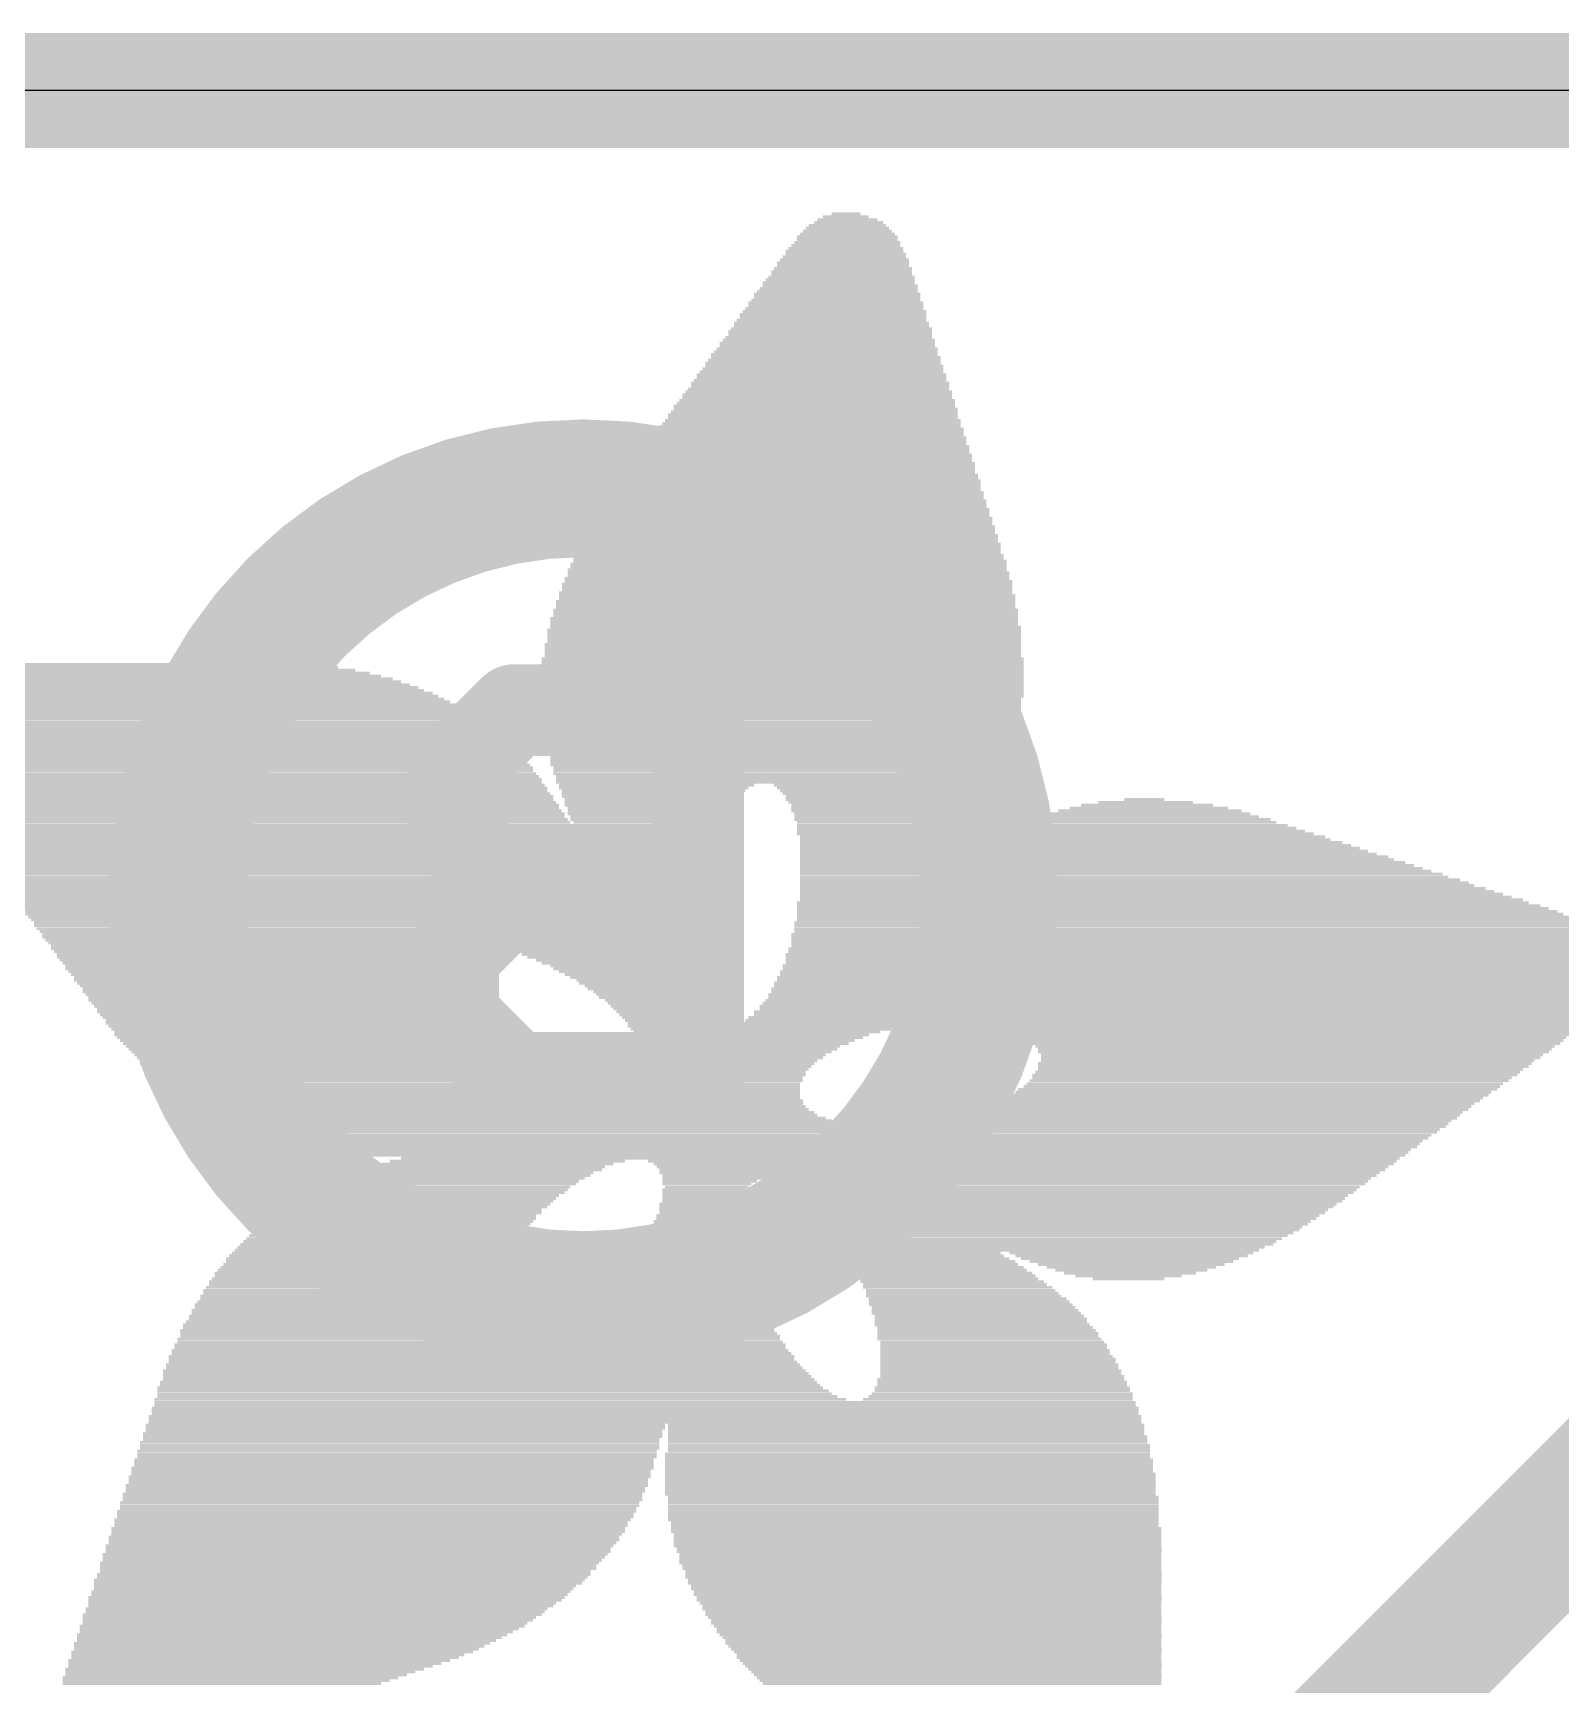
# Model space of a CAD drawing. Extents: x -3.8 to 34.1, y -4.8 to 24.4.
# Drawn here: x 4.878 to 8.26, y 14.253 to 17.907 of the extents above; entities that cross this region are included whole.
import ezdxf

# ---------------------------------------------------------------- set-up
doc = ezdxf.new("R2010")
doc.units = 0
for name, color, linetype in [('1', 12, 'CONTINUOUS'), ('16', 5, 'CONTINUOUS'), ('20', 53, 'CONTINUOUS'), ('21', 40, 'CONTINUOUS'), ('22', 6, 'CONTINUOUS')]:
    doc.layers.add(name, color=color, linetype=linetype)

# ---------------------------------------------------------------- blocks, each defined once
blk = doc.blocks.new('RECT')
blk.add_solid([(-0.5, -0.5), (0.5, -0.5), (-0.5, 0.5), (0.5, 0.5)])

msp = doc.modelspace()

# ---------------------------------------------------------------- linework, layer by layer
at = {"layer": '1'}
for points, const_width in [([(0, 17.78), (25.4, 17.78)], 0.254), ([(7.178, 13.528), (8.636, 14.986)], 0.3048)]:
    msp.add_lwpolyline(points, dxfattribs=dict(at, const_width=const_width))
at = {"layer": '16', "const_width": 0.254}
msp.add_lwpolyline([(0, 17.78), (25.4, 17.78)], dxfattribs=at)
at = {"layer": '20'}
msp.add_line((22.86, 17.78), (2.54, 17.78), dxfattribs=at)
at = {"layer": '22'}
for points, const_width in [([(6.096, 15.104, 1), (6.096, 16.9, 1), (6.096, 15.104)], 0.3048), ([(5.9433, 16.4599, 1), (5.9433, 16.3583)], 0.1016), ([(5.9792, 16.3732, 1), (5.9073, 16.445)], 0.1016), ([(6.4008, 16.4091, 1), (6.2992, 16.4091)], 0.1016), ([(6.35, 16.3583, 1), (6.35, 16.4599)], 0.1016), ([(5.8585, 16.2735, 1), (5.7569, 16.2735)], 0.1016), ([(5.7718, 16.3094, 1), (5.8436, 16.2376)], 0.1016), ([(5.8436, 16.1738, 1), (5.7718, 16.102)], 0.1016), ([(5.7569, 16.1379, 1), (5.8585, 16.1379)], 0.1016), ([(5.9433, 16.0531, 1), (5.9433, 15.9515)], 0.1016), ([(5.9792, 15.9664, 1), (5.9073, 16.0383)], 0.1016), ([(5.9073, 15.9664, 1), (5.9792, 16.0383)], 0.1016), ([(6.35, 15.9515, 1), (6.35, 16.0531)], 0.1016), ([(5.8585, 15.8668, 1), (5.7569, 15.8668)], 0.1016), ([(5.7718, 15.9027, 1), (5.8436, 15.8308)], 0.1016), ([(5.8436, 15.7671, 1), (5.7718, 15.6953)], 0.1016), ([(5.7569, 15.7312, 1), (5.8585, 15.7312)], 0.1016), ([(5.9433, 15.6464, 1), (5.9433, 15.5448)], 0.1016), ([(5.9073, 15.5597, 1), (5.9792, 15.6315)], 0.1016), ([(6.35, 15.5448, 1), (6.35, 15.6464)], 0.1016), ([(6.2992, 15.5956, 1), (6.4008, 15.5956)], 0.1016)]:
    msp.add_lwpolyline(points, format="xyb", dxfattribs=dict(at, const_width=const_width))
at = {"layer": '22', "const_width": 0.2032}
for points in [[(5.9433, 16.4091), (5.8077, 16.2735)], [(6.35, 16.4091), (5.9433, 16.4091)], [(6.35, 15.5956), (6.35, 16.4091)], [(5.8077, 16.2735), (5.8077, 16.1379)], [(5.8077, 16.1379), (5.9433, 16.0023)], [(5.9433, 16.0023), (5.8077, 15.8668)], [(6.35, 16.0023), (5.9433, 16.0023)], [(5.8077, 15.8668), (5.8077, 15.7312)], [(5.8077, 15.7312), (5.9433, 15.5956)], [(5.9433, 15.5956), (6.35, 15.5956)]]:
    msp.add_lwpolyline(points, dxfattribs=at)

# ---------------------------------------------------------------- block references
at = {"layer": '21'}
for p, xscale, yscale in [((6.6771, 17.5069), 0.0635, 0.0063), ((6.6802, 17.4688), 0.1968, 0.0063), ((6.6802, 17.4752), 0.1842, 0.0064), ((6.6802, 17.4816), 0.1714, 0.0063), ((6.6834, 17.4879), 0.1524, 0.0064), ((6.6802, 17.4943), 0.1334, 0.0063), ((6.677, 17.5006), 0.1016, 0.0064), ((6.677, 17.4307), 0.254, 0.0063), ((6.6771, 17.4371), 0.2413, 0.0064), ((6.6802, 17.4435), 0.235, 0.0063), ((6.6802, 17.4562), 0.2222, 0.0063), ((6.6802, 17.4498), 0.2222, 0.0064), ((6.6802, 17.4625), 0.2096, 0.0064), ((6.6707, 17.399), 0.2921, 0.0064), ((6.6707, 17.3926), 0.2921, 0.0063), ((6.6739, 17.4054), 0.2857, 0.0063), ((6.6739, 17.4117), 0.2731, 0.0064), ((6.6739, 17.4244), 0.2603, 0.0064), ((6.6771, 17.4181), 0.2667, 0.0063), ((6.6643, 17.3609), 0.3302, 0.0064), ((6.6675, 17.3673), 0.3238, 0.0063), ((6.6675, 17.38), 0.3112, 0.0063), ((6.6675, 17.3736), 0.3112, 0.0064), ((6.6707, 17.3863), 0.3048, 0.0064), ((6.658, 17.3292), 0.3683, 0.0063), ((6.658, 17.3228), 0.3683, 0.0064), ((6.658, 17.3355), 0.3556, 0.0064), ((6.6612, 17.3419), 0.3493, 0.0063), ((6.6644, 17.3482), 0.3429, 0.0064), ((6.6612, 17.3545), 0.3365, 0.0063), ((6.6485, 17.2847), 0.4127, 0.0064), ((6.6516, 17.2911), 0.4064, 0.0063), ((6.6517, 17.2974), 0.3937, 0.0064), ((6.6548, 17.3101), 0.3874, 0.0064), ((6.6548, 17.3038), 0.3874, 0.0063), ((6.6548, 17.3164), 0.3746, 0.0063), ((6.6421, 17.2466), 0.4508, 0.0064), ((6.6452, 17.253), 0.4445, 0.0063), ((6.6453, 17.2657), 0.4318, 0.0063), ((6.6453, 17.2593), 0.4318, 0.0064), ((6.6452, 17.272), 0.4191, 0.0064), ((6.6485, 17.2783), 0.4127, 0.0063), ((6.6358, 17.2212), 0.4763, 0.0064), ((6.6358, 17.2149), 0.4763, 0.0063), ((6.639, 17.2276), 0.4699, 0.0063), ((6.6389, 17.2339), 0.4572, 0.0064), ((6.6421, 17.2402), 0.4508, 0.0063), ((6.6263, 17.1768), 0.5207, 0.0063), ((6.6294, 17.1831), 0.5144, 0.0064), ((6.6294, 17.1958), 0.5016, 0.0064), ((6.6326, 17.1895), 0.508, 0.0063), ((6.6326, 17.2021), 0.4953, 0.0063), ((6.6358, 17.2085), 0.4889, 0.0064), ((6.6199, 17.1387), 0.5588, 0.0063), ((6.6231, 17.1514), 0.5525, 0.0063), ((6.6231, 17.145), 0.5525, 0.0064), ((6.6231, 17.1577), 0.5397, 0.0064), ((6.6262, 17.164), 0.5334, 0.0063), ((6.6294, 17.1704), 0.527, 0.0064), ((6.6136, 17.1069), 0.5969, 0.0064), ((6.6136, 17.1006), 0.5969, 0.0063), ((6.6167, 17.1133), 0.5906, 0.0063), ((6.6167, 17.1196), 0.5778, 0.0064), ((6.6199, 17.1323), 0.5715, 0.0064), ((6.6199, 17.1259), 0.5715, 0.0063), ((6.6072, 17.0688), 0.635, 0.0064), ((6.6072, 17.0815), 0.6223, 0.0064), ((6.6104, 17.0752), 0.6287, 0.0063), ((6.6104, 17.0878), 0.6159, 0.0063), ((6.6135, 17.0942), 0.6096, 0.0064), ((6.5977, 17.0371), 0.6667, 0.0063), ((6.6009, 17.0307), 0.6731, 0.0064), ((6.6008, 17.0434), 0.6604, 0.0064), ((6.604, 17.0497), 0.654, 0.0063), ((6.604, 17.0625), 0.6414, 0.0063), ((6.604, 17.0561), 0.6414, 0.0064), ((6.5913, 16.999), 0.7048, 0.0063), ((6.5945, 16.9926), 0.7112, 0.0064), ((6.5945, 17.0053), 0.6985, 0.0064), ((6.5945, 17.018), 0.6858, 0.0064), ((6.5977, 17.0116), 0.6921, 0.0063), ((6.5977, 17.0244), 0.6795, 0.0063), ((6.585, 16.9545), 0.7557, 0.0064), ((6.585, 16.9609), 0.7429, 0.0063), ((6.5881, 16.9735), 0.7366, 0.0063), ((6.5881, 16.9672), 0.7366, 0.0064), ((6.5882, 16.9799), 0.7239, 0.0064), ((6.5913, 16.9863), 0.7176, 0.0063), ((6.5786, 16.9291), 0.781, 0.0064), ((6.5786, 16.9228), 0.781, 0.0063), ((6.5786, 16.9354), 0.7684, 0.0063), ((6.5818, 16.9482), 0.762, 0.0063), ((6.5818, 16.9418), 0.762, 0.0064), ((6.5691, 16.8847), 0.8255, 0.0063), ((6.5723, 16.891), 0.8191, 0.0064), ((6.5723, 16.9037), 0.8065, 0.0064), ((6.5723, 16.8973), 0.8065, 0.0063), ((6.5755, 16.9101), 0.8001, 0.0063), ((6.5786, 16.9164), 0.7938, 0.0064), ((6.5627, 16.8466), 0.8636, 0.0063), ((6.5659, 16.8529), 0.8572, 0.0064), ((6.5628, 16.8592), 0.8509, 0.0063), ((6.5659, 16.8656), 0.8446, 0.0064), ((6.5659, 16.8783), 0.8318, 0.0064), ((6.5691, 16.872), 0.8382, 0.0063), ((6.5564, 16.8085), 0.9017, 0.0063), ((6.5596, 16.8148), 0.8953, 0.0064), ((6.5596, 16.8275), 0.8827, 0.0064), ((6.5596, 16.8211), 0.8827, 0.0063), ((6.5628, 16.8339), 0.8763, 0.0063), ((6.5627, 16.8402), 0.8636, 0.0064), ((6.5532, 16.783), 0.9208, 0.0063), ((6.5564, 16.7767), 0.9271, 0.0064), ((6.5564, 16.7958), 0.9144, 0.0063), ((6.5564, 16.7894), 0.9144, 0.0064), ((6.5564, 16.8021), 0.9017, 0.0064), ((6.5501, 16.7449), 0.9525, 0.0063), ((6.5532, 16.7386), 0.9588, 0.0064), ((6.55, 16.7577), 0.9398, 0.0063), ((6.5532, 16.7513), 0.9462, 0.0064), ((6.5532, 16.7704), 0.9334, 0.0063), ((6.5532, 16.764), 0.9334, 0.0064), ((6.5469, 16.7005), 0.9843, 0.0064), ((6.5469, 16.7196), 0.9715, 0.0063), ((6.5501, 16.7132), 0.9779, 0.0064), ((6.5501, 16.7068), 0.9779, 0.0063), ((6.55, 16.7323), 0.9652, 0.0063), ((6.55, 16.7259), 0.9652, 0.0064), ((6.5469, 16.6624), 1.0097, 0.0064), ((6.5437, 16.6687), 1.0033, 0.0063), ((6.5469, 16.6878), 0.9969, 0.0064), ((6.5469, 16.6815), 0.9969, 0.0063), ((6.5469, 16.6751), 0.9969, 0.0064), ((6.55, 16.6942), 0.9906, 0.0063), ((6.5437, 16.6306), 1.0287, 0.0063), ((6.5437, 16.6243), 1.0287, 0.0064), ((6.5437, 16.6497), 1.016, 0.0064), ((6.5437, 16.6434), 1.016, 0.0063), ((6.5437, 16.637), 1.016, 0.0064), ((6.5469, 16.6561), 1.0097, 0.0063), ((6.5405, 16.6116), 1.035, 0.0064), ((6.5405, 16.6053), 1.035, 0.0063), ((6.5405, 16.5989), 1.035, 0.0064), ((6.5437, 16.5925), 1.0414, 0.0063), ((6.5437, 16.618), 1.0287, 0.0063), ((6.5373, 16.5544), 1.0541, 0.0063), ((6.5405, 16.5862), 1.0478, 0.0064), ((6.5405, 16.5799), 1.0478, 0.0063), ((6.5405, 16.5735), 1.0478, 0.0064), ((6.5405, 16.5672), 1.0478, 0.0063), ((6.5405, 16.5608), 1.0478, 0.0064), ((6.5373, 16.5227), 1.0668, 0.0064), ((6.5373, 16.5163), 1.0668, 0.0063), ((6.5373, 16.5481), 1.0541, 0.0064), ((6.5373, 16.5418), 1.0541, 0.0063), ((6.5373, 16.5354), 1.0541, 0.0064), ((6.5373, 16.5291), 1.0541, 0.0063), ((5.153, 16.4782), 1.0414, 0.0063), ((5.1435, 16.4846), 1.0096, 0.0064), ((5.1372, 16.491), 0.9715, 0.0063), ((5.1277, 16.4973), 0.9271, 0.0064), ((5.115, 16.5037), 0.8763, 0.0063), ((5.0991, 16.51), 0.7937, 0.0064), ((6.5373, 16.51), 1.0668, 0.0064), ((6.5373, 16.5037), 1.0668, 0.0063), ((6.5373, 16.4973), 1.0668, 0.0064), ((6.5373, 16.491), 1.0668, 0.0063), ((6.5373, 16.4846), 1.0668, 0.0064), ((6.5373, 16.4782), 1.0668, 0.0063), ((5.1879, 16.4465), 1.1493, 0.0064), ((5.1785, 16.4529), 1.1303, 0.0063), ((5.1753, 16.4592), 1.1113, 0.0064), ((5.1594, 16.4719), 1.0668, 0.0064), ((5.1689, 16.4656), 1.0858, 0.0063), ((6.5373, 16.4719), 1.0668, 0.0064), ((6.5373, 16.4656), 1.0668, 0.0063), ((6.5373, 16.4592), 1.0668, 0.0064), ((6.5373, 16.4529), 1.0668, 0.0063), ((6.5373, 16.4465), 1.0668, 0.0064), ((5.2165, 16.4084), 1.2446, 0.0064), ((5.2102, 16.4148), 1.2319, 0.0063), ((5.1943, 16.4338), 1.1874, 0.0064), ((5.2007, 16.4275), 1.2001, 0.0063), ((5.207, 16.4211), 1.2128, 0.0064), ((5.1911, 16.4401), 1.1684, 0.0063), ((6.5373, 16.4401), 1.0668, 0.0063), ((6.5342, 16.4338), 1.0605, 0.0064), ((6.5342, 16.4275), 1.0605, 0.0063), ((6.5342, 16.4211), 1.0605, 0.0064), ((6.5342, 16.4148), 1.0605, 0.0063), ((6.5342, 16.4084), 1.0605, 0.0064), ((5.226, 16.3894), 1.2763, 0.0063), ((5.2324, 16.383), 1.289, 0.0064), ((5.2356, 16.3767), 1.2954, 0.0063), ((5.2388, 16.3703), 1.3017, 0.0064), ((5.226, 16.3957), 1.2637, 0.0064), ((5.2197, 16.402), 1.251, 0.0063), ((6.531, 16.3703), 1.0541, 0.0064), ((6.5342, 16.402), 1.0605, 0.0063), ((6.5342, 16.3957), 1.0605, 0.0064), ((6.5342, 16.3894), 1.0605, 0.0063), ((6.5342, 16.383), 1.0605, 0.0064), ((6.5342, 16.3767), 1.0605, 0.0063), ((5.2451, 16.3639), 1.3144, 0.0063), ((5.2515, 16.3576), 1.3145, 0.0064), ((5.2546, 16.3513), 1.3208, 0.0063), ((5.2578, 16.3449), 1.3272, 0.0064), ((5.261, 16.3386), 1.3335, 0.0063), ((5.2674, 16.3322), 1.3335, 0.0064), ((6.5342, 16.3639), 1.0477, 0.0063), ((6.5342, 16.3576), 1.0477, 0.0064), ((6.5342, 16.3513), 1.0477, 0.0063), ((6.5342, 16.3449), 1.0477, 0.0064), ((6.531, 16.3386), 1.0414, 0.0063), ((6.5342, 16.3322), 1.0351, 0.0064), ((5.2705, 16.3258), 1.3398, 0.0063), ((5.28, 16.3132), 1.3462, 0.0063), ((5.2769, 16.3195), 1.3399, 0.0064), ((5.2864, 16.3068), 1.3462, 0.0064), ((5.2896, 16.3005), 1.3525, 0.0063), ((6.531, 16.3132), 1.0287, 0.0063), ((6.5342, 16.3258), 1.0351, 0.0063), ((6.5342, 16.3195), 1.0351, 0.0064), ((6.5342, 16.3068), 1.0223, 0.0064), ((6.5342, 16.3005), 1.0223, 0.0063), ((5.2959, 16.2941), 1.3526, 0.0064), ((5.2991, 16.2877), 1.3589, 0.0063), ((5.3055, 16.2814), 1.3589, 0.0064), ((5.3086, 16.2751), 1.3526, 0.0063), ((5.315, 16.2687), 1.3525, 0.0064), ((5.3182, 16.2624), 1.3589, 0.0063), ((6.531, 16.2877), 1.016, 0.0063), ((6.5342, 16.2941), 1.0223, 0.0064), ((6.5342, 16.2814), 1.0097, 0.0064), ((6.5342, 16.2751), 1.0097, 0.0063), ((6.531, 16.2687), 1.0033, 0.0064), ((6.5342, 16.2624), 0.9969, 0.0063), ((5.3245, 16.256), 1.3589, 0.0064), ((5.3308, 16.2433), 1.3589, 0.0064), ((5.3277, 16.2496), 1.3525, 0.0063), ((5.3372, 16.237), 1.3589, 0.0063), ((5.3403, 16.2306), 1.3525, 0.0064), ((5.3467, 16.2243), 1.3526, 0.0063), ((6.531, 16.2496), 0.9906, 0.0063), ((6.5342, 16.256), 0.9969, 0.0064), ((6.2515, 16.237), 0.4191, 0.0063), ((6.2579, 16.2433), 0.4318, 0.0064), ((6.2516, 16.2306), 0.4064, 0.0064), ((6.2484, 16.2243), 0.4, 0.0063), ((6.7723, 16.2433), 0.508, 0.0064), ((6.7723, 16.237), 0.4953, 0.0063), ((6.7755, 16.2306), 0.4889, 0.0064), ((6.7786, 16.2243), 0.4826, 0.0063), ((5.3498, 16.2179), 1.3589, 0.0064), ((5.3531, 16.2115), 1.3525, 0.0063), ((5.3594, 16.2052), 1.3526, 0.0064), ((5.3626, 16.1989), 1.3589, 0.0063), ((5.3658, 16.1925), 1.3525, 0.0064), ((5.3721, 16.1862), 1.3526, 0.0063), ((6.2453, 16.2179), 0.3937, 0.0064), ((6.242, 16.2052), 0.3747, 0.0064), ((6.2452, 16.2115), 0.381, 0.0063), ((6.2389, 16.1989), 0.3683, 0.0063), ((6.242, 16.1925), 0.3619, 0.0064), ((6.2389, 16.1862), 0.3556, 0.0063), ((6.7787, 16.2179), 0.4699, 0.0064), ((6.7787, 16.2115), 0.4699, 0.0063), ((6.7786, 16.2052), 0.4572, 0.0064), ((6.7818, 16.1989), 0.4508, 0.0063), ((6.7787, 16.1925), 0.4445, 0.0064), ((6.7787, 16.1862), 0.4445, 0.0063), ((7.3501, 16.1862), 0.4064, 0.0063), ((7.347, 16.1925), 0.3493, 0.0064), ((7.3438, 16.1989), 0.2921, 0.0063), ((7.3406, 16.2052), 0.2096, 0.0064), ((7.3375, 16.2115), 0.0889, 0.0063), ((5.3784, 16.1798), 1.3525, 0.0064), ((5.3784, 16.1735), 1.3525, 0.0063), ((5.3848, 16.1671), 1.3526, 0.0064), ((5.3912, 16.1608), 1.3525, 0.0063), ((5.5594, 16.1544), 1.6764, 0.0064), ((6.2357, 16.1798), 0.3492, 0.0064), ((6.2357, 16.1671), 0.3366, 0.0064), ((6.2389, 16.1735), 0.3429, 0.0063), ((6.2389, 16.1608), 0.3302, 0.0063), ((6.7786, 16.1798), 0.4318, 0.0064), ((6.7786, 16.1735), 0.4318, 0.0063), ((6.7755, 16.1671), 0.4255, 0.0064), ((6.7755, 16.1608), 0.4127, 0.0063), ((6.7755, 16.1544), 0.4127, 0.0064), ((7.3597, 16.1544), 0.5905, 0.0064), ((7.3565, 16.1608), 0.5461, 0.0063), ((7.3565, 16.1671), 0.5207, 0.0064), ((7.3533, 16.1735), 0.4762, 0.0063), ((7.3502, 16.1798), 0.4445, 0.0064), ((5.5594, 16.1481), 1.6764, 0.0063), ((5.5595, 16.1417), 1.6637, 0.0064), ((5.5626, 16.1354), 1.6574, 0.0063), ((5.5626, 16.129), 1.6446, 0.0064), ((5.5626, 16.1227), 1.6446, 0.0063), ((5.5658, 16.1163), 1.6383, 0.0064), ((6.7723, 16.1481), 0.4064, 0.0063), ((6.7691, 16.1417), 0.4, 0.0064), ((6.7691, 16.1354), 0.4, 0.0063), ((6.7691, 16.129), 0.3874, 0.0064), ((6.7659, 16.1227), 0.381, 0.0063), ((6.7628, 16.1163), 0.3747, 0.0064), ((7.3883, 16.1163), 0.7747, 0.0064), ((7.3819, 16.1227), 0.7366, 0.0063), ((7.3787, 16.129), 0.7176, 0.0064), ((7.3723, 16.1354), 0.6795, 0.0063), ((7.3692, 16.1417), 0.6477, 0.0064), ((7.366, 16.1481), 0.616, 0.0063), ((5.5658, 16.11), 1.6256, 0.0063), ((5.5658, 16.1036), 1.6256, 0.0064), ((5.5658, 16.0973), 1.6129, 0.0063), ((5.569, 16.0909), 1.6065, 0.0064), ((5.5721, 16.0846), 1.6002, 0.0063), ((5.5721, 16.0782), 1.6002, 0.0064), ((6.7595, 16.1036), 0.3683, 0.0064), ((6.7564, 16.0973), 0.362, 0.0063), ((6.7532, 16.0909), 0.3556, 0.0064), ((6.7532, 16.0846), 0.3556, 0.0063), ((6.75, 16.0782), 0.3493, 0.0064), ((6.7628, 16.11), 0.3747, 0.0063), ((7.42, 16.0782), 0.9398, 0.0064), ((7.4168, 16.0846), 0.9208, 0.0063), ((7.4104, 16.0909), 0.8827, 0.0064), ((7.4041, 16.0973), 0.8572, 0.0063), ((7.3978, 16.1036), 0.8319, 0.0064), ((7.3946, 16.11), 0.8001, 0.0063), ((5.5722, 16.0719), 1.5875, 0.0063), ((5.5753, 16.0655), 1.5812, 0.0064), ((5.5785, 16.0592), 1.5748, 0.0063), ((5.5753, 16.0528), 1.5684, 0.0064), ((5.5785, 16.0465), 1.5621, 0.0063), ((5.5817, 16.0401), 1.5557, 0.0064), ((6.7437, 16.0655), 0.3366, 0.0064), ((6.7405, 16.0592), 0.3302, 0.0063), ((6.7405, 16.0528), 0.3302, 0.0064), ((6.7469, 16.0719), 0.3429, 0.0063), ((6.7374, 16.0465), 0.3239, 0.0063), ((6.7342, 16.0401), 0.3175, 0.0064), ((7.4581, 16.0401), 1.1049, 0.0064), ((7.4549, 16.0465), 1.0858, 0.0063), ((7.4454, 16.0528), 1.0541, 0.0064), ((7.439, 16.0592), 1.0287, 0.0063), ((7.4359, 16.0655), 0.9969, 0.0064), ((7.4295, 16.0719), 0.9716, 0.0063), ((5.5848, 16.0338), 1.5494, 0.0063), ((5.5848, 16.0274), 1.5494, 0.0064), ((5.5849, 16.0211), 1.5367, 0.0063), ((5.588, 16.0147), 1.5304, 0.0064), ((5.5912, 16.0084), 1.524, 0.0063), ((6.731, 16.0338), 0.3112, 0.0063), ((7.3152, 16.0274), 1.4796, 0.0064), ((7.3342, 16.0147), 1.5177, 0.0064), ((7.3216, 16.0211), 1.4923, 0.0063), ((7.3438, 16.0084), 1.5367, 0.0063), ((7.4644, 16.0338), 1.143, 0.0063), ((5.5912, 16.002), 1.524, 0.0064), ((5.5944, 15.9957), 1.5177, 0.0063), ((5.5976, 15.9893), 1.5113, 0.0064), ((5.5975, 15.983), 1.4986, 0.0063), ((5.5975, 15.9766), 1.4986, 0.0064), ((5.6007, 15.9703), 1.4922, 0.0063), ((7.4009, 15.9703), 1.6637, 0.0063), ((7.3787, 15.983), 1.6192, 0.0063), ((7.3914, 15.9766), 1.6446, 0.0064), ((7.3533, 16.002), 1.5558, 0.0064), ((7.3628, 15.9957), 1.5748, 0.0063), ((7.3755, 15.9893), 1.6002, 0.0064), ((5.6039, 15.9639), 1.4859, 0.0064), ((5.6039, 15.9576), 1.4859, 0.0063), ((5.6071, 15.9512), 1.4795, 0.0064), ((5.6102, 15.9449), 1.4732, 0.0063), ((5.6134, 15.9385), 1.4668, 0.0064), ((5.6134, 15.9322), 1.4668, 0.0063), ((7.4327, 15.9385), 1.7399, 0.0064), ((7.439, 15.9322), 1.7526, 0.0063), ((7.4104, 15.9639), 1.6827, 0.0064), ((7.4168, 15.9576), 1.6954, 0.0063), ((7.4327, 15.9449), 1.7272, 0.0063), ((7.4264, 15.9512), 1.7145, 0.0064), ((5.6166, 15.9258), 1.4605, 0.0064), ((5.6198, 15.9195), 1.4541, 0.0063), ((5.6229, 15.9131), 1.4478, 0.0064), ((5.6229, 15.9068), 1.4478, 0.0063), ((5.6261, 15.9004), 1.4414, 0.0064), ((5.3626, 15.8941), 0.9017, 0.0063), ((6.096, 15.8941), 0.5016, 0.0063), ((7.4486, 15.9131), 1.7843, 0.0064), ((7.4486, 15.9068), 1.7843, 0.0063), ((7.4549, 15.8941), 1.797, 0.0063), ((7.4518, 15.9004), 1.7907, 0.0064), ((7.4422, 15.9258), 1.759, 0.0064), ((7.4486, 15.9195), 1.7717, 0.0063), ((5.3499, 15.8877), 0.8636, 0.0064), ((5.3403, 15.8814), 0.8445, 0.0063), ((5.3403, 15.875), 0.8319, 0.0064), ((5.3403, 15.8687), 0.8191, 0.0063), ((5.3372, 15.8623), 0.8128, 0.0064), ((6.1182, 15.8877), 0.4572, 0.0064), ((6.1341, 15.8814), 0.4254, 0.0063), ((6.1436, 15.875), 0.4064, 0.0064), ((6.1532, 15.8687), 0.3873, 0.0063), ((6.1595, 15.8623), 0.3746, 0.0064), ((7.4518, 15.8687), 1.8161, 0.0063), ((7.4518, 15.8623), 1.8161, 0.0064), ((7.4517, 15.8814), 1.8034, 0.0063), ((7.4549, 15.875), 1.8098, 0.0064), ((7.4549, 15.8877), 1.797, 0.0064), ((5.3403, 15.8559), 0.8065, 0.0063), ((5.3403, 15.8496), 0.7937, 0.0064), ((5.3435, 15.8433), 0.7874, 0.0063), ((5.3435, 15.8369), 0.7874, 0.0064), ((5.3467, 15.8306), 0.781, 0.0063), ((5.3498, 15.8242), 0.7747, 0.0064), ((6.169, 15.8559), 0.3556, 0.0063), ((6.1753, 15.8496), 0.3429, 0.0064), ((6.1849, 15.8433), 0.3238, 0.0063), ((6.1881, 15.8369), 0.3175, 0.0064), ((6.1944, 15.8306), 0.3048, 0.0063), ((6.2039, 15.8242), 0.2985, 0.0064), ((7.4486, 15.8306), 1.8351, 0.0063), ((7.4486, 15.8242), 1.8351, 0.0064), ((7.4517, 15.8433), 1.8288, 0.0063), ((7.4517, 15.8369), 1.8288, 0.0064), ((7.4549, 15.8559), 1.8224, 0.0063), ((7.4549, 15.8496), 1.8224, 0.0064), ((5.3563, 15.8178), 0.7747, 0.0063), ((5.3563, 15.8115), 0.7747, 0.0064), ((5.3594, 15.8052), 0.7684, 0.0063), ((5.3658, 15.7988), 0.7683, 0.0064), ((5.3689, 15.7925), 0.762, 0.0063), ((5.3721, 15.7861), 0.7684, 0.0064), ((6.2103, 15.8178), 0.2858, 0.0063), ((6.2167, 15.8115), 0.2731, 0.0064), ((6.2199, 15.8052), 0.2667, 0.0063), ((6.2294, 15.7988), 0.2603, 0.0064), ((6.2325, 15.7925), 0.254, 0.0063), ((6.2389, 15.7861), 0.2413, 0.0064), ((7.439, 15.7925), 1.8542, 0.0063), ((7.439, 15.7861), 1.8542, 0.0064), ((7.4422, 15.8052), 1.8478, 0.0063), ((7.4422, 15.7988), 1.8478, 0.0064), ((7.4454, 15.8178), 1.8415, 0.0063), ((7.4454, 15.8115), 1.8415, 0.0064), ((5.3784, 15.7797), 0.7683, 0.0063), ((5.3816, 15.7734), 0.762, 0.0064), ((5.3848, 15.7671), 0.7684, 0.0063), ((5.3912, 15.7607), 0.7683, 0.0064), ((5.3975, 15.7544), 0.7684, 0.0063), ((5.4007, 15.748), 0.762, 0.0064), ((6.242, 15.7797), 0.2349, 0.0063), ((6.2484, 15.7734), 0.235, 0.0064), ((6.2548, 15.7671), 0.2223, 0.0063), ((6.2611, 15.7607), 0.2222, 0.0064), ((6.2643, 15.7544), 0.2159, 0.0063), ((6.2707, 15.748), 0.2159, 0.0064), ((7.4168, 15.7544), 1.8606, 0.0063), ((7.4168, 15.748), 1.8606, 0.0064), ((7.4232, 15.7607), 1.8605, 0.0064), ((7.4263, 15.7671), 1.8542, 0.0063), ((7.4327, 15.7797), 1.8542, 0.0063), ((7.4327, 15.7734), 1.8542, 0.0064), ((5.407, 15.7416), 0.7747, 0.0063), ((5.4102, 15.7353), 0.7684, 0.0064), ((5.4198, 15.729), 0.7747, 0.0063), ((5.4293, 15.7163), 0.7811, 0.0063), ((5.4261, 15.7226), 0.7747, 0.0064), ((6.2738, 15.7416), 0.2096, 0.0063), ((6.2801, 15.7353), 0.2095, 0.0064), ((6.2865, 15.729), 0.2096, 0.0063), ((6.2961, 15.7226), 0.2159, 0.0064), ((6.3087, 15.7163), 0.2286, 0.0063), ((6.6421, 15.7163), 0.4254, 0.0063), ((7.3883, 15.7226), 1.8669, 0.0064), ((7.3946, 15.729), 1.8669, 0.0063), ((7.4041, 15.7353), 1.8606, 0.0064), ((7.4073, 15.7416), 1.8669, 0.0063), ((7.6486, 15.7163), 1.3335, 0.0063), ((5.4356, 15.7099), 0.781, 0.0064), ((5.442, 15.7035), 0.7811, 0.0063), ((5.4483, 15.6972), 0.781, 0.0064), ((5.4546, 15.6909), 0.7937, 0.0063), ((5.461, 15.6845), 0.7938, 0.0064), ((5.4706, 15.6782), 0.8001, 0.0063), ((6.5024, 15.7099), 0.616, 0.0064), ((6.4897, 15.7035), 0.5778, 0.0063), ((6.4802, 15.6972), 0.5461, 0.0064), ((6.4707, 15.6909), 0.5143, 0.0063), ((6.4643, 15.6845), 0.5016, 0.0064), ((6.458, 15.6782), 0.4763, 0.0063), ((7.6613, 15.7099), 1.2954, 0.0064), ((7.6677, 15.7035), 1.2573, 0.0063), ((7.6708, 15.6972), 1.2382, 0.0064), ((7.6772, 15.6909), 1.2129, 0.0063), ((7.674, 15.6845), 1.1938, 0.0064), ((7.674, 15.6782), 1.1811, 0.0063), ((5.4769, 15.6718), 0.8001, 0.0064), ((5.4864, 15.6654), 0.8064, 0.0063), ((5.4959, 15.6591), 0.8128, 0.0064), ((5.5023, 15.6528), 0.8128, 0.0063), ((5.5118, 15.6464), 0.8192, 0.0064), ((5.5213, 15.6401), 0.8255, 0.0063), ((6.4516, 15.6718), 0.4636, 0.0064), ((6.4453, 15.6654), 0.4381, 0.0063), ((6.4421, 15.6591), 0.4318, 0.0064), ((6.4294, 15.6464), 0.4064, 0.0064), ((6.4262, 15.6401), 0.4, 0.0063), ((6.4358, 15.6528), 0.4191, 0.0063), ((7.674, 15.6718), 1.1684, 0.0064), ((7.6708, 15.6654), 1.1494, 0.0063), ((7.6708, 15.6591), 1.1366, 0.0064), ((7.6677, 15.6528), 1.1303, 0.0063), ((7.6613, 15.6401), 1.1049, 0.0063), ((7.6645, 15.6464), 1.1113, 0.0064), ((5.5372, 15.6274), 0.8446, 0.0063), ((5.5309, 15.6337), 0.8319, 0.0064), ((5.5499, 15.621), 0.8446, 0.0064), ((5.5626, 15.6147), 0.8572, 0.0063), ((5.5721, 15.6083), 0.8636, 0.0064), ((5.5849, 15.602), 0.8763, 0.0063), ((6.4008, 15.602), 0.3746, 0.0063), ((6.4072, 15.6147), 0.3747, 0.0063), ((6.404, 15.6083), 0.3683, 0.0064), ((6.4167, 15.6274), 0.381, 0.0063), ((6.4135, 15.621), 0.3746, 0.0064), ((6.4199, 15.6337), 0.3873, 0.0064), ((7.6264, 15.602), 1.0731, 0.0063), ((7.6327, 15.6083), 1.0732, 0.0064), ((7.6486, 15.6274), 1.0922, 0.0063), ((7.6454, 15.621), 1.0858, 0.0064), ((7.6391, 15.6147), 1.0731, 0.0063), ((7.6549, 15.6337), 1.0922, 0.0064), ((5.5975, 15.5956), 0.889, 0.0064), ((5.6166, 15.5893), 0.9144, 0.0063), ((5.6356, 15.5829), 0.9398, 0.0064), ((5.8738, 15.5766), 1.4033, 0.0063), ((5.8769, 15.5702), 1.397, 0.0064), ((6.3722, 15.5829), 0.4064, 0.0064), ((6.3849, 15.5893), 0.3937, 0.0063), ((6.3944, 15.5956), 0.3747, 0.0064), ((7.5883, 15.5702), 1.0605, 0.0064), ((7.5978, 15.5766), 1.0541, 0.0063), ((7.6042, 15.5829), 1.0541, 0.0064), ((7.6137, 15.5893), 1.0605, 0.0063), ((7.62, 15.5956), 1.0604, 0.0064), ((5.8833, 15.5639), 1.3843, 0.0063), ((5.8864, 15.5575), 1.3779, 0.0064), ((5.8896, 15.5512), 1.3716, 0.0063), ((5.896, 15.5448), 1.3716, 0.0064), ((5.9024, 15.5385), 1.3589, 0.0063), ((5.9087, 15.5321), 1.3589, 0.0064), ((7.5279, 15.5321), 1.0668, 0.0064), ((7.5375, 15.5385), 1.0605, 0.0063), ((7.5502, 15.5448), 1.0605, 0.0064), ((7.5597, 15.5512), 1.0541, 0.0063), ((7.5692, 15.5575), 1.0604, 0.0064), ((7.5788, 15.5639), 1.0541, 0.0063), ((5.9182, 15.5258), 1.3526, 0.0063), ((5.9278, 15.5194), 1.3589, 0.0064), ((5.9373, 15.5131), 1.3525, 0.0063), ((5.95, 15.5067), 1.3653, 0.0064), ((5.9627, 15.5004), 1.3653, 0.0063), ((5.9849, 15.494), 1.3843, 0.0064), ((7.4327, 15.494), 1.1557, 0.0064), ((7.4549, 15.5004), 1.124, 0.0063), ((7.4708, 15.5067), 1.1176, 0.0064), ((7.4867, 15.5131), 1.0985, 0.0063), ((7.4994, 15.5194), 1.0859, 0.0064), ((7.5152, 15.5258), 1.0795, 0.0063), ((6.0103, 15.4877), 1.4224, 0.0063), ((6.6548, 15.4813), 2.6734, 0.0064), ((6.6548, 15.475), 2.6606, 0.0063), ((6.658, 15.4686), 2.6289, 0.0064), ((6.6612, 15.4623), 2.6099, 0.0063), ((6.6612, 15.4559), 2.5845, 0.0064), ((7.4041, 15.4877), 1.2002, 0.0063), ((6.6675, 15.4496), 2.559, 0.0063), ((6.6739, 15.4432), 2.5337, 0.0064), ((6.6771, 15.4369), 2.5019, 0.0063), ((6.6866, 15.4305), 2.4701, 0.0064), ((6.7025, 15.4242), 2.4257, 0.0063), ((5.8515, 15.3861), 0.5334, 0.0063), ((5.8706, 15.3924), 0.5334, 0.0064), ((5.8833, 15.3988), 0.5207, 0.0063), ((5.9055, 15.4051), 0.5144, 0.0064), ((5.9278, 15.4115), 0.5207, 0.0063), ((6.7977, 15.4178), 2.2098, 0.0064), ((7.0676, 15.4115), 1.6573, 0.0063), ((7.0708, 15.4051), 1.6383, 0.0064), ((7.0676, 15.3988), 1.6193, 0.0063), ((7.0676, 15.3924), 1.6065, 0.0064), ((7.0612, 15.3861), 1.5938, 0.0063), ((5.7754, 15.348), 0.5715, 0.0063), ((5.7849, 15.3543), 0.5651, 0.0064), ((5.7976, 15.3607), 0.5651, 0.0063), ((5.8071, 15.367), 0.5588, 0.0064), ((5.823, 15.3734), 0.5525, 0.0063), ((5.8357, 15.3797), 0.5525, 0.0064), ((7.0612, 15.3797), 1.5812, 0.0064), ((7.0549, 15.3734), 1.5685, 0.0063), ((6.3754, 15.367), 0.2096, 0.0064), ((6.3627, 15.348), 0.1842, 0.0063), ((6.3691, 15.3607), 0.1969, 0.0063), ((6.3691, 15.3543), 0.1841, 0.0064), ((7.1755, 15.367), 1.3144, 0.0064), ((7.1819, 15.3607), 1.2891, 0.0063), ((7.1819, 15.3543), 1.2637, 0.0064), ((7.1819, 15.348), 1.2509, 0.0063), ((5.7214, 15.3099), 0.5905, 0.0063), ((5.7309, 15.3162), 0.5842, 0.0064), ((5.7372, 15.3226), 0.5842, 0.0063), ((5.7468, 15.3289), 0.5779, 0.0064), ((5.7531, 15.3353), 0.5778, 0.0063), ((5.7658, 15.3416), 0.5778, 0.0064), ((6.3532, 15.3162), 0.1778, 0.0064), ((6.3532, 15.3099), 0.1778, 0.0063), ((6.3627, 15.3416), 0.1842, 0.0064), ((6.3595, 15.3353), 0.1778, 0.0063), ((6.3595, 15.3289), 0.1778, 0.0064), ((6.3563, 15.3226), 0.1715, 0.0063), ((7.1851, 15.3416), 1.2319, 0.0064), ((7.1819, 15.3353), 1.2129, 0.0063), ((7.1819, 15.3289), 1.2001, 0.0064), ((7.1819, 15.3226), 1.1875, 0.0063), ((7.1787, 15.3162), 1.1684, 0.0064), ((7.1787, 15.3099), 1.1557, 0.0063), ((5.6865, 15.2781), 0.5969, 0.0064), ((5.6928, 15.2845), 0.5969, 0.0063), ((5.6959, 15.2908), 0.5905, 0.0064), ((5.7087, 15.2972), 0.5905, 0.0063), ((5.7118, 15.3035), 0.5842, 0.0064), ((6.3468, 15.2781), 0.1905, 0.0064), ((6.35, 15.2908), 0.1842, 0.0064), ((6.35, 15.2845), 0.1842, 0.0063), ((6.3532, 15.3035), 0.1778, 0.0064), ((6.3532, 15.2972), 0.1778, 0.0063), ((7.1755, 15.3035), 1.1366, 0.0064), ((7.1755, 15.2972), 1.124, 0.0063), ((7.1724, 15.2908), 1.1049, 0.0064), ((7.1723, 15.2845), 1.0922, 0.0063), ((7.1692, 15.2781), 1.0731, 0.0064), ((5.6484, 15.24), 0.5969, 0.0064), ((5.6547, 15.2464), 0.5969, 0.0063), ((5.6611, 15.2527), 0.5969, 0.0064), ((5.6673, 15.2591), 0.5969, 0.0063), ((5.6738, 15.2654), 0.5969, 0.0064), ((5.6801, 15.2718), 0.5969, 0.0063), ((6.3373, 15.24), 0.2096, 0.0064), ((6.3405, 15.2527), 0.2032, 0.0064), ((6.3405, 15.2464), 0.2032, 0.0063), ((6.3437, 15.2654), 0.1969, 0.0064), ((6.3437, 15.2591), 0.1969, 0.0063), ((6.3468, 15.2718), 0.1905, 0.0063), ((7.166, 15.2718), 1.0668, 0.0063), ((7.1628, 15.2654), 1.0478, 0.0064), ((7.1628, 15.2591), 1.035, 0.0063), ((7.1596, 15.2527), 1.016, 0.0064), ((7.1533, 15.2464), 1.0033, 0.0063), ((7.1501, 15.24), 0.9842, 0.0064), ((5.6166, 15.2019), 0.6096, 0.0064), ((5.6198, 15.2083), 0.6033, 0.0063), ((5.6261, 15.2146), 0.6032, 0.0064), ((5.6325, 15.221), 0.6033, 0.0063), ((5.6388, 15.2273), 0.6032, 0.0064), ((5.642, 15.2337), 0.5969, 0.0063), ((6.3277, 15.2019), 0.2413, 0.0064), ((6.331, 15.2146), 0.2349, 0.0064), ((6.331, 15.2083), 0.2349, 0.0063), ((6.3341, 15.221), 0.2286, 0.0063), ((6.3342, 15.2337), 0.2159, 0.0063), ((6.3342, 15.2273), 0.2159, 0.0064), ((7.1469, 15.2337), 0.9652, 0.0063), ((7.1438, 15.2273), 0.9589, 0.0064), ((7.1374, 15.221), 0.9334, 0.0063), ((7.1311, 15.2146), 0.9207, 0.0064), ((6.8485, 15.2083), 0.3429, 0.0063), ((6.8548, 15.2019), 0.3429, 0.0064), ((7.3089, 15.2083), 0.5397, 0.0063), ((7.3089, 15.2019), 0.5143, 0.0064), ((5.588, 15.1638), 0.616, 0.0064), ((5.5944, 15.1702), 0.6159, 0.0063), ((5.5975, 15.1765), 0.6096, 0.0064), ((5.6039, 15.1829), 0.6096, 0.0063), ((5.6102, 15.1956), 0.6096, 0.0063), ((5.6071, 15.1892), 0.6033, 0.0064), ((6.3182, 15.1638), 0.2857, 0.0064), ((6.3214, 15.1702), 0.2794, 0.0063), ((6.3215, 15.1765), 0.2667, 0.0064), ((6.3246, 15.1892), 0.2604, 0.0064), ((6.3246, 15.1829), 0.2604, 0.0063), ((6.3278, 15.1956), 0.254, 0.0063), ((6.8612, 15.1956), 0.3556, 0.0063), ((6.8707, 15.1892), 0.362, 0.0064), ((6.8739, 15.1829), 0.3683, 0.0063), ((6.8834, 15.1765), 0.3746, 0.0064), ((6.8866, 15.1702), 0.381, 0.0063), ((6.8961, 15.1638), 0.3874, 0.0064), ((7.3057, 15.1956), 0.4826, 0.0063), ((7.3089, 15.1892), 0.4509, 0.0064), ((7.3089, 15.1829), 0.4127, 0.0063), ((7.3089, 15.1765), 0.3747, 0.0064), ((7.3089, 15.1702), 0.3365, 0.0063), ((7.3056, 15.1638), 0.2921, 0.0064), ((5.569, 15.1321), 0.6159, 0.0063), ((5.5753, 15.1448), 0.616, 0.0063), ((5.5753, 15.1384), 0.616, 0.0064), ((5.5817, 15.1511), 0.6159, 0.0064), ((5.5848, 15.1575), 0.6096, 0.0063), ((6.3087, 15.1321), 0.3302, 0.0063), ((6.3119, 15.1448), 0.3112, 0.0063), ((6.3119, 15.1384), 0.3112, 0.0064), ((6.3151, 15.1511), 0.3048, 0.0064), ((6.3151, 15.1575), 0.2921, 0.0063), ((6.8993, 15.1575), 0.3937, 0.0063), ((6.9057, 15.1511), 0.3937, 0.0064), ((6.912, 15.1448), 0.4064, 0.0063), ((6.9183, 15.1384), 0.4064, 0.0064), ((6.9247, 15.1321), 0.4191, 0.0063), ((7.3025, 15.1575), 0.235, 0.0063), ((7.3025, 15.1511), 0.1588, 0.0064), ((5.5499, 15.094), 0.6286, 0.0063), ((5.5563, 15.1003), 0.6287, 0.0064), ((5.5595, 15.113), 0.6223, 0.0064), ((5.5595, 15.1067), 0.6223, 0.0063), ((5.5658, 15.1257), 0.6223, 0.0064), ((5.5658, 15.1194), 0.6223, 0.0063), ((6.2992, 15.094), 0.3874, 0.0063), ((6.2992, 15.1003), 0.3746, 0.0064), ((6.3024, 15.1067), 0.3683, 0.0063), ((6.3024, 15.113), 0.3556, 0.0064), ((6.3056, 15.1194), 0.3493, 0.0063), ((6.3087, 15.1257), 0.3302, 0.0064), ((6.931, 15.1257), 0.4191, 0.0064), ((6.9342, 15.1194), 0.4254, 0.0063), ((6.9374, 15.113), 0.4318, 0.0064), ((6.9469, 15.1067), 0.4382, 0.0063), ((6.9533, 15.094), 0.4509, 0.0063), ((6.9501, 15.1003), 0.4445, 0.0064), ((5.5404, 15.0559), 0.6477, 0.0063), ((5.5436, 15.0686), 0.6413, 0.0063), ((5.5436, 15.0622), 0.6413, 0.0064), ((5.5467, 15.0813), 0.635, 0.0063), ((5.5467, 15.0749), 0.635, 0.0064), ((5.5499, 15.0876), 0.6286, 0.0064), ((6.2833, 15.0559), 0.4572, 0.0063), ((6.2834, 15.0622), 0.4445, 0.0064), ((6.2897, 15.0686), 0.4318, 0.0063), ((6.2896, 15.0749), 0.4191, 0.0064), ((6.2929, 15.0813), 0.4127, 0.0063), ((6.2961, 15.0876), 0.3937, 0.0064), ((6.9596, 15.0876), 0.4508, 0.0064), ((6.9628, 15.0813), 0.4572, 0.0063), ((6.966, 15.0749), 0.4635, 0.0064), ((6.9723, 15.0686), 0.4636, 0.0063), ((6.9755, 15.0622), 0.4699, 0.0064), ((6.9755, 15.0559), 0.4699, 0.0063), ((5.5372, 15.0178), 0.6794, 0.0063), ((5.534, 15.0368), 0.6604, 0.0064), ((5.5372, 15.0305), 0.6668, 0.0063), ((5.5404, 15.0241), 0.6731, 0.0064), ((5.5372, 15.0495), 0.654, 0.0064), ((5.5372, 15.0432), 0.654, 0.0063), ((6.258, 15.0178), 0.5461, 0.0063), ((6.2643, 15.0241), 0.5334, 0.0064), ((6.2675, 15.0305), 0.5143, 0.0063), ((6.2707, 15.0368), 0.4953, 0.0064), ((6.277, 15.0432), 0.4826, 0.0063), ((6.277, 15.0495), 0.4699, 0.0064), ((6.9787, 15.0495), 0.4763, 0.0064), ((6.985, 15.0432), 0.4762, 0.0063), ((6.9882, 15.0368), 0.4826, 0.0064), ((6.9914, 15.0305), 0.4889, 0.0063), ((6.9914, 15.0241), 0.4889, 0.0064), ((6.9946, 15.0178), 0.4953, 0.0063), ((5.8674, 14.9924), 1.3652, 0.0063), ((5.8706, 14.986), 1.3716, 0.0064), ((5.5467, 15.0051), 0.7112, 0.0063), ((5.8674, 14.9987), 1.3526, 0.0064), ((5.5436, 15.0114), 0.6921, 0.0064), ((6.242, 15.0051), 0.6033, 0.0063), ((6.2515, 15.0114), 0.5715, 0.0064), ((7.0009, 15.0114), 0.4953, 0.0064), ((7.0072, 14.9924), 0.508, 0.0063), ((7.0072, 14.986), 0.508, 0.0064), ((7.0041, 15.0051), 0.5017, 0.0063), ((7.0041, 14.9987), 0.5017, 0.0064), ((5.8769, 14.9479), 1.4224, 0.0064), ((5.8769, 14.9543), 1.4097, 0.0063), ((5.8738, 14.9606), 1.4033, 0.0064), ((5.8706, 14.9797), 1.3843, 0.0063), ((5.8706, 14.9733), 1.3843, 0.0064), ((5.8738, 14.967), 1.3907, 0.0063), ((7.0104, 14.9797), 0.5144, 0.0063), ((7.0168, 14.9606), 0.5271, 0.0064), ((7.0168, 14.9543), 0.5271, 0.0063), ((7.0199, 14.9479), 0.5334, 0.0064), ((7.0136, 14.9733), 0.5207, 0.0064), ((7.0136, 14.967), 0.5207, 0.0063), ((5.8896, 14.9098), 1.4732, 0.0064), ((5.8864, 14.9225), 1.4541, 0.0064), ((5.8897, 14.9162), 1.4605, 0.0063), ((5.8801, 14.9416), 1.4288, 0.0063), ((5.8864, 14.9289), 1.4415, 0.0063), ((5.8833, 14.9352), 1.4351, 0.0064), ((7.0231, 14.9098), 0.5652, 0.0064), ((7.0231, 14.9225), 0.5524, 0.0064), ((7.0231, 14.9162), 0.5524, 0.0063), ((7.02, 14.9289), 0.5461, 0.0063), ((7.0199, 14.9416), 0.5334, 0.0063), ((7.0231, 14.9352), 0.5398, 0.0064), ((5.9119, 14.8844), 1.5303, 0.0064), ((6.2326, 14.878), 2.1717, 0.0063), ((6.2326, 14.8717), 2.1717, 0.0064), ((5.9055, 14.8908), 1.505, 0.0063), ((5.896, 14.9035), 1.4859, 0.0063), ((5.8992, 14.8971), 1.4923, 0.0064), ((7.0136, 14.8844), 0.5969, 0.0064), ((7.0199, 14.8908), 0.5842, 0.0063), ((7.0231, 14.8971), 0.5778, 0.0064), ((7.0231, 14.9035), 0.5652, 0.0063), ((6.2326, 14.8463), 2.1971, 0.0064), ((6.2326, 14.8399), 2.1971, 0.0063), ((6.2326, 14.8336), 2.1971, 0.0064), ((6.2325, 14.8654), 2.1844, 0.0063), ((6.2325, 14.859), 2.1844, 0.0064), ((6.2325, 14.8527), 2.1844, 0.0063), ((5.6959, 14.8082), 1.1493, 0.0064), ((5.6959, 14.8018), 1.1493, 0.0063), ((5.7023, 14.8273), 1.1494, 0.0063), ((5.7023, 14.8209), 1.1494, 0.0064), ((5.6991, 14.8146), 1.143, 0.0063), ((6.8104, 14.8273), 1.0541, 0.0063), ((6.8104, 14.8209), 1.0541, 0.0064), ((6.8104, 14.8146), 1.0541, 0.0063), ((6.8104, 14.8082), 1.0541, 0.0064), ((6.8136, 14.8018), 1.0605, 0.0063), ((5.6833, 14.7701), 1.1493, 0.0064), ((5.6833, 14.7637), 1.1493, 0.0063), ((5.6896, 14.7892), 1.1494, 0.0063), ((5.6896, 14.7828), 1.1494, 0.0064), ((5.6896, 14.7765), 1.1494, 0.0063), ((5.6928, 14.7955), 1.143, 0.0064), ((6.8136, 14.7637), 1.0731, 0.0063), ((6.8167, 14.7828), 1.0668, 0.0064), ((6.8167, 14.7765), 1.0668, 0.0063), ((6.8167, 14.7701), 1.0668, 0.0064), ((6.8136, 14.7955), 1.0605, 0.0064), ((6.8136, 14.7892), 1.0605, 0.0063), ((5.6738, 14.732), 1.1557, 0.0064), ((5.6706, 14.7256), 1.1493, 0.0063), ((5.6769, 14.7511), 1.1494, 0.0063), ((5.6769, 14.7447), 1.1494, 0.0064), ((5.6769, 14.7384), 1.1494, 0.0063), ((5.6833, 14.7574), 1.1493, 0.0064), ((6.8136, 14.7574), 1.0731, 0.0064), ((6.8168, 14.7511), 1.0795, 0.0063), ((6.8168, 14.7447), 1.0795, 0.0064), ((6.8168, 14.7384), 1.0795, 0.0063), ((6.8168, 14.732), 1.0795, 0.0064), ((6.8168, 14.7256), 1.0795, 0.0063), ((5.6579, 14.6875), 1.1493, 0.0063), ((5.6611, 14.6939), 1.1557, 0.0064), ((5.6673, 14.713), 1.1557, 0.0063), ((5.6642, 14.7066), 1.1494, 0.0064), ((5.6642, 14.7003), 1.1494, 0.0063), ((5.6706, 14.7193), 1.1493, 0.0064), ((6.8199, 14.7193), 1.0858, 0.0064), ((6.8199, 14.713), 1.0858, 0.0063), ((6.8199, 14.7066), 1.0858, 0.0064), ((6.8199, 14.7003), 1.0858, 0.0063), ((6.8199, 14.6939), 1.0858, 0.0064), ((6.8199, 14.6875), 1.0858, 0.0063), ((5.6452, 14.6558), 1.1493, 0.0064), ((5.6515, 14.6749), 1.1494, 0.0063), ((5.6515, 14.6685), 1.1494, 0.0064), ((5.6515, 14.6622), 1.1494, 0.0063), ((5.6579, 14.6812), 1.1493, 0.0064), ((6.8199, 14.6812), 1.0858, 0.0064), ((6.8199, 14.6749), 1.0858, 0.0063), ((6.8262, 14.6685), 1.0859, 0.0064), ((6.8262, 14.6622), 1.0859, 0.0063), ((6.8262, 14.6558), 1.0859, 0.0064), ((5.6293, 14.6177), 1.143, 0.0064), ((5.6388, 14.6368), 1.1494, 0.0063), ((5.6356, 14.6304), 1.143, 0.0064), ((5.6356, 14.6241), 1.143, 0.0063), ((5.6452, 14.6494), 1.1493, 0.0063), ((5.642, 14.6431), 1.143, 0.0064), ((6.8262, 14.6494), 1.0859, 0.0063), ((6.8262, 14.6431), 1.0859, 0.0064), ((6.8262, 14.6368), 1.0859, 0.0063), ((6.8262, 14.6304), 1.0859, 0.0064), ((6.8262, 14.6241), 1.0859, 0.0063), ((6.8262, 14.6177), 1.0859, 0.0064), ((5.6103, 14.5796), 1.1303, 0.0064), ((5.6198, 14.5987), 1.1367, 0.0063), ((5.6198, 14.5923), 1.1367, 0.0064), ((5.6166, 14.586), 1.1303, 0.0063), ((5.6261, 14.6113), 1.1366, 0.0063), ((5.6261, 14.605), 1.1366, 0.0064), ((6.8326, 14.5987), 1.0858, 0.0063), ((6.8326, 14.5923), 1.0858, 0.0064), ((6.8295, 14.6113), 1.0795, 0.0063), ((6.8295, 14.605), 1.0795, 0.0064), ((6.8357, 14.586), 1.0795, 0.0063), ((6.8357, 14.5796), 1.0795, 0.0064), ((5.5912, 14.5415), 1.1176, 0.0064), ((5.6007, 14.5606), 1.124, 0.0063), ((5.5975, 14.5542), 1.1176, 0.0064), ((5.5975, 14.5479), 1.1176, 0.0063), ((5.6103, 14.5732), 1.1303, 0.0063), ((5.6071, 14.5669), 1.1239, 0.0064), ((6.8357, 14.5732), 1.0795, 0.0063), ((6.8357, 14.5669), 1.0795, 0.0064), ((6.8357, 14.5606), 1.0795, 0.0063), ((6.839, 14.5542), 1.0731, 0.0064), ((6.839, 14.5479), 1.0731, 0.0063), ((6.8421, 14.5415), 1.0668, 0.0064), ((5.5785, 14.5225), 1.1049, 0.0063), ((5.5753, 14.5161), 1.0986, 0.0064), ((5.5753, 14.5098), 1.0986, 0.0063), ((5.588, 14.5352), 1.1112, 0.0063), ((5.5849, 14.5288), 1.1049, 0.0064), ((6.8421, 14.5352), 1.0668, 0.0063), ((6.8421, 14.5288), 1.0668, 0.0064), ((6.8421, 14.5225), 1.0668, 0.0063), ((6.8453, 14.5161), 1.0604, 0.0064), ((6.8453, 14.5098), 1.0604, 0.0063), ((5.5563, 14.4844), 1.0859, 0.0063), ((5.5531, 14.478), 1.0795, 0.0064), ((5.5467, 14.4717), 1.0668, 0.0063), ((5.5658, 14.4971), 1.0922, 0.0063), ((5.5626, 14.4907), 1.0858, 0.0064), ((5.569, 14.5034), 1.0859, 0.0064), ((6.8485, 14.5034), 1.0541, 0.0064), ((6.8485, 14.4971), 1.0541, 0.0063), ((6.8485, 14.4907), 1.0541, 0.0064), ((6.8517, 14.4844), 1.0477, 0.0063), ((6.8517, 14.478), 1.0477, 0.0064), ((6.8548, 14.4717), 1.0414, 0.0063), ((5.5245, 14.4399), 1.0478, 0.0064), ((5.5277, 14.4463), 1.0541, 0.0063), ((5.5182, 14.4336), 1.0351, 0.0063), ((5.5372, 14.459), 1.0604, 0.0063), ((5.5341, 14.4526), 1.0541, 0.0064), ((5.5436, 14.4653), 1.0605, 0.0064), ((6.8548, 14.4653), 1.0414, 0.0064), ((6.858, 14.459), 1.035, 0.0063), ((6.858, 14.4526), 1.035, 0.0064), ((6.8612, 14.4463), 1.0287, 0.0063), ((6.8612, 14.4399), 1.0287, 0.0064), ((6.8643, 14.4336), 1.0223, 0.0063), ((5.4959, 14.4082), 1.016, 0.0063), ((5.4864, 14.3955), 0.997, 0.0063), ((5.4896, 14.4018), 1.0033, 0.0064), ((5.5055, 14.4209), 1.0223, 0.0063), ((5.5023, 14.4145), 1.016, 0.0064), ((5.515, 14.4272), 1.0287, 0.0064), ((6.8675, 14.4272), 1.016, 0.0064), ((6.8675, 14.4209), 1.016, 0.0063), ((6.8707, 14.4145), 1.0096, 0.0064), ((6.8707, 14.4082), 1.0096, 0.0063), ((6.8739, 14.4018), 1.0033, 0.0064), ((6.8771, 14.3955), 0.9969, 0.0063), ((5.4515, 14.3637), 0.9525, 0.0064), ((5.4737, 14.3828), 0.9842, 0.0063), ((5.4674, 14.3764), 0.9715, 0.0064), ((5.461, 14.3701), 0.9588, 0.0063), ((5.4801, 14.3891), 0.9843, 0.0064), ((6.8771, 14.3891), 0.9969, 0.0064), ((6.8802, 14.3828), 0.9906, 0.0063), ((6.8834, 14.3764), 0.9842, 0.0064), ((6.8834, 14.3701), 0.9842, 0.0063), ((6.8866, 14.3637), 0.9779, 0.0064), ((5.407, 14.3256), 0.889, 0.0064), ((5.4165, 14.332), 0.8953, 0.0063), ((5.4293, 14.3447), 0.9207, 0.0063), ((5.4229, 14.3383), 0.908, 0.0064), ((5.4451, 14.3574), 0.9398, 0.0063), ((5.4388, 14.351), 0.9271, 0.0064), ((6.8898, 14.3574), 0.9715, 0.0063), ((6.8929, 14.351), 0.9652, 0.0064), ((6.8929, 14.3447), 0.9652, 0.0063), ((6.8961, 14.3383), 0.9588, 0.0064), ((6.8993, 14.332), 0.9525, 0.0063), ((6.9024, 14.3256), 0.9461, 0.0064), ((5.3467, 14.2875), 0.7938, 0.0064), ((5.3784, 14.3066), 0.8445, 0.0063), ((5.3689, 14.3002), 0.8255, 0.0064), ((5.3594, 14.2939), 0.8064, 0.0063), ((5.3975, 14.3193), 0.87, 0.0063), ((5.3912, 14.3129), 0.8573, 0.0064), ((6.9056, 14.3193), 0.9398, 0.0063), ((6.9056, 14.3129), 0.9398, 0.0064), ((6.9088, 14.3066), 0.9334, 0.0063), ((6.912, 14.3002), 0.9271, 0.0064), ((6.9152, 14.2939), 0.9207, 0.0063), ((6.9183, 14.2875), 0.9144, 0.0064), ((5.2959, 14.2558), 0.7048, 0.0063), ((5.315, 14.2685), 0.7429, 0.0063), ((5.3055, 14.2621), 0.7239, 0.0064), ((5.3277, 14.2748), 0.7557, 0.0064), ((5.3372, 14.2812), 0.7747, 0.0063), ((6.9215, 14.2812), 0.908, 0.0063), ((6.9247, 14.2748), 0.9017, 0.0064), ((6.9279, 14.2685), 0.8953, 0.0063), ((6.931, 14.2621), 0.889, 0.0064), ((6.9342, 14.2558), 0.8826, 0.0063)]:
    msp.add_blockref('RECT', p, dxfattribs=dict(at, xscale=xscale, yscale=yscale))

doc.saveas('drawing.dxf')
